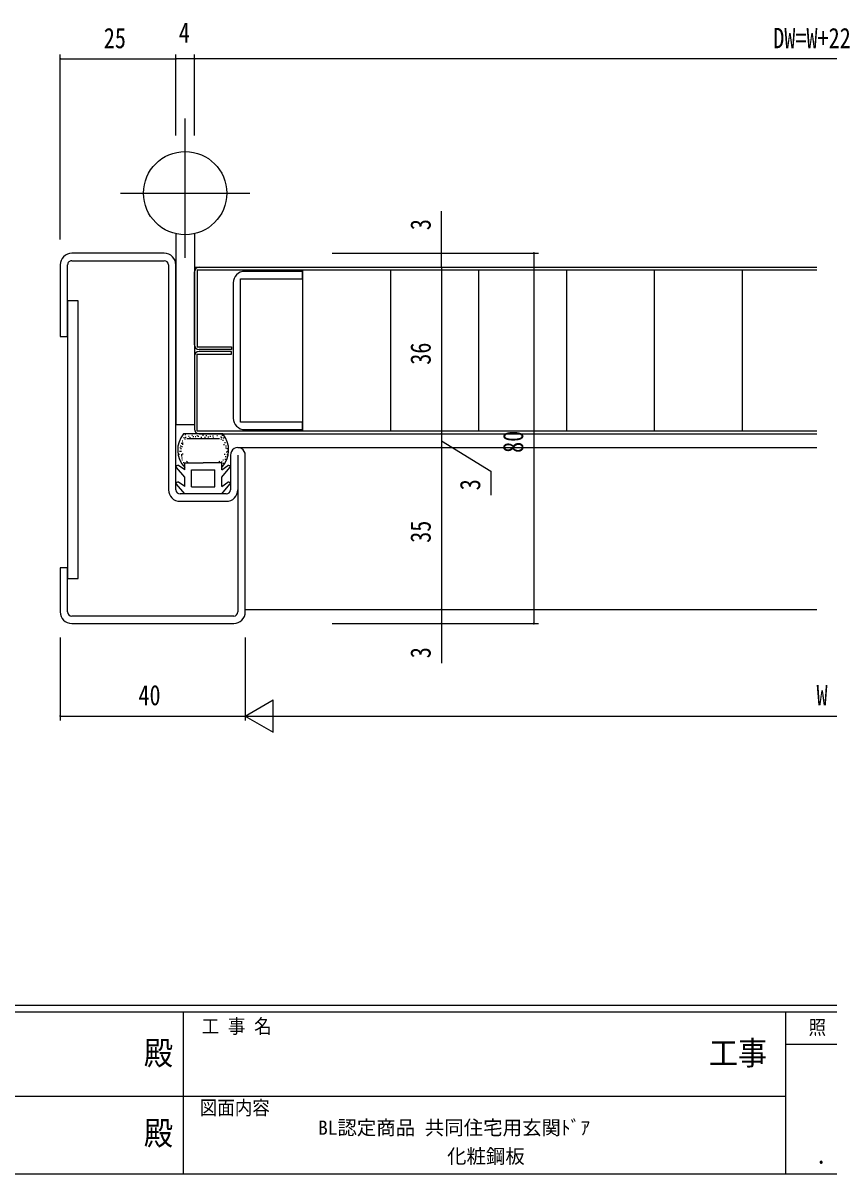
# Model space of a CAD drawing. Units: millimetres, scale not verified. Extents: x -397 to 397, y -282 to 282.
# Drawn here: x -43.5 to 130.7, y -282.1 to -33.4 of the extents above; entities that cross this region are included whole.
import ezdxf
from ezdxf.enums import TextEntityAlignment as Align

# ---------------------------------------------------------------- set-up
doc = ezdxf.new("R2010")
doc.units = ezdxf.units.MM
doc.header["$LTSCALE"] = 2
for name, color, linetype in [('0-1_USER1', 3, 'Continuous'), ('0-2_YKK_11', 7, 'Continuous'), ('0-3_YKK_12', 2, 'Continuous'), ('0-4_YKK_13', 4, 'Continuous'), ('0-6_YKK_D', 6, 'Continuous'), ('0-7_YKK_ZWAK', 7, 'Continuous')]:
    doc.layers.add(name, color=color, linetype=linetype)
doc.styles.add('ＭＳ ゴシック', font='')
doc.styles.get('ＭＳ ゴシック').set_extended_font_data('MS Gothic')

msp = doc.modelspace()

# ---------------------------------------------------------------- linework, layer by layer
at = {"layer": '0-2_YKK_11'}
for p, q in [((-12.959, -83.13), (-32.959, -83.13)), ((-32.959, -84.73), (-12.959, -84.73)), ((-12.059, -85.63), (-12.059, -134.23)), ((-10.459, -134.23), (-10.459, -85.63)), ((1.941, -89.53), (1.941, -118.73)), ((1.341, -126.73), (1.341, -134.23)), ((2.941, -126.73), (2.941, -160.63)), ((4.541, -160.63), (4.541, -126.73)), ((0.441, -135.13), (-9.559, -135.13)), ((-9.559, -136.73), (0.441, -136.73)), ((2.041, -161.53), (-32.959, -161.53)), ((-32.959, -163.13), (2.041, -163.13))]:
    msp.add_line(p, q, dxfattribs=at)
for points in [[(-35.459, -85.63), (-35.459, -101.13), (-33.859, -101.13), (-33.859, -85.63)], [(3.541, -119.63), (3.541, -88.63), (16.941, -88.63), (16.941, -87.03), (4.441, -87.03)], [(4.441, -121.23), (16.941, -121.23), (16.941, -119.63), (3.541, -119.63)], [(-33.859, -160.63), (-33.859, -151.13), (-35.459, -151.13), (-35.459, -160.63)]]:
    msp.add_lwpolyline(points, dxfattribs=at)
for centre, radius, start, end in [((-32.959, -85.63), 2.5, 89.99998, 180.00002), ((-12.959, -85.63), 2.5, 0, 90.00033), ((-32.959, -85.63), 0.9, 89.99998, 180.00002), ((-12.959, -85.63), 0.9, 0, 89.99998), ((4.441, -89.53), 2.5, 90.00001, 179.99999), ((4.441, -118.73), 2.5, 180.00001, 269.99999), ((2.941, -126.73), 1.6, 0, 180.00054), ((-9.559, -134.23), 2.5, 180.00002, 270), ((-9.559, -134.23), 0.9, 180.00002, 270), ((0.441, -134.23), 0.9, 270, 359.99901), ((0.441, -134.23), 2.5, 270, 0), ((-32.959, -160.63), 2.5, 180.00002, 270), ((-32.959, -160.63), 0.9, 180.00002, 270), ((2.041, -160.63), 0.9, 270, 0), ((2.041, -160.63), 2.5, 270, 0)]:
    msp.add_arc(centre, radius, start, end, dxfattribs=at)
at = {"layer": '0-3_YKK_12'}
for p, q in [((-6.459, -86.13), (-5.459, -86.13)), ((2.941, -125.13), (128.046, -125.13)), ((4.541, -160.13), (128.046, -160.13))]:
    msp.add_line(p, q, dxfattribs=at)
at = {"layer": '0-4_YKK_13'}
for p, q in [((-8.459, -84.13), (-8.459, -53.992)), ((-22.459, -70.13), (5.541, -70.13)), ((-10.459, -78.905), (-10.459, -120.13)), ((-6.459, -78.905), (-6.459, -120.13)), ((-5.859, -86.73), (128.046, -86.73)), ((-5.859, -86.73), (-5.859, -103.33)), ((-5.459, -86.13), (128.046, -86.13)), ((16.941, -86.73), (16.941, -121.53)), ((35.941, -86.73), (35.941, -121.53)), ((54.941, -86.73), (54.941, -121.53)), ((73.941, -86.73), (73.941, -121.53)), ((92.941, -86.73), (92.941, -121.53)), ((111.941, -86.73), (111.941, -121.53)), ((-6.459, -102.93), (-6.459, -87.13)), ((-31.559, -93.38), (-33.859, -93.38)), ((-33.859, -93.38), (-33.859, -153.38)), ((-31.559, -153.38), (-31.559, -93.38)), ((-5.859, -103.33), (1.541, -103.33)), ((1.541, -103.93), (-5.459, -103.93)), ((1.541, -104.33), (-5.459, -104.33)), ((1.541, -103.33), (1.541, -103.93)), ((1.541, -104.93), (1.541, -104.33)), ((-6.459, -105.33), (-6.459, -121.13)), ((-5.859, -104.93), (1.541, -104.93)), ((-5.859, -121.53), (-5.859, -104.93)), ((-10.459, -120.13), (-7.459, -120.13)), ((-9.459, -120.13), (-6.459, -120.13)), ((-5.859, -121.53), (128.046, -121.53)), ((-9.341, -124.132), (-9.141, -124.132)), ((-9.126, -123.654), (-8.926, -123.654)), ((-9.102, -124.358), (-8.902, -124.358)), ((-9.066, -124.12), (-8.866, -124.12)), ((-0.317, -122.13), (-8.802, -122.13)), ((-8.792, -122.915), (-8.592, -122.915)), ((-8.601, -123.213), (-8.401, -123.213)), ((-8.542, -122.283), (-8.342, -122.283)), ((-8.446, -122.831), (-8.246, -122.831)), ((-8.079, -123.13), (-1.04, -123.13)), ((-7.766, -122.627), (-7.566, -122.627)), ((-7.48, -122.913), (-7.28, -122.913)), ((-7.033, -122.431), (-6.833, -122.431)), ((-6.765, -122.699), (-6.565, -122.699)), ((-6.318, -122.717), (-6.118, -122.717)), ((-5.961, -122.484), (-5.761, -122.484)), ((-5.693, -122.627), (-5.493, -122.627)), ((-5.459, -122.13), (128.046, -122.13)), ((-5.032, -122.86), (-4.832, -122.86)), ((-4.692, -122.449), (-4.492, -122.449)), ((-4.245, -122.86), (-4.045, -122.86)), ((-3.959, -122.52), (-3.759, -122.52)), ((-3.566, -122.806), (-3.366, -122.806)), ((-3.137, -122.663), (-2.937, -122.663)), ((-2.547, -122.61), (-2.347, -122.61)), ((-2.476, -123.003), (-2.276, -123.003)), ((-1.636, -122.538), (-1.436, -122.538)), ((-0.955, -122.163), (-0.755, -122.163)), ((-0.831, -122.824), (-0.631, -122.824)), ((-0.764, -123.273), (-0.564, -123.273)), ((-0.645, -122.927), (-0.445, -122.927)), ((-0.526, -122.426), (-0.326, -122.426)), ((-0.359, -123.511), (-0.159, -123.511)), ((-0.227, -123.034), (-0.027, -123.034)), ((0.047, -124.048), (0.247, -124.048)), ((-9.842, -126.517), (-9.642, -126.517)), ((-9.651, -125.885), (-9.451, -125.885)), ((-9.639, -125.122), (-9.439, -125.122)), ((-9.508, -124.728), (-9.308, -124.728)), ((-9.472, -125.909), (-9.272, -125.909)), ((-9.436, -125.312), (-9.236, -125.312)), ((-9.305, -126.601), (-9.105, -126.601)), ((-9.233, -124.859), (-9.033, -124.859)), ((-9.078, -126.434), (-8.878, -126.434)), ((-0.168, -124.43), (0.032, -124.43)), ((-0.001, -126.505), (0.199, -126.505)), ((0.25, -124.764), (0.45, -124.764)), ((0.274, -125.181), (0.474, -125.181)), ((0.405, -126.004), (0.605, -126.004)), ((0.56, -126.613), (0.76, -126.613)), ((0.572, -125.324), (0.772, -125.324)), ((0.608, -125.861), (0.808, -125.861)), ((-8.559, -129.91), (-9.907, -129.009)), ((-9.31, -126.933), (-9.11, -126.933)), ((-9.263, -127.355), (-9.063, -127.355)), ((-9.205, -127.742), (-9.005, -127.742)), ((-8.876, -128.364), (-8.676, -128.364)), ((-8.559, -129.91), (-8.559, -128.43)), ((-8.559, -128.43), (-4.559, -128.43)), ((-0.559, -128.43), (-4.559, -128.43)), ((-0.63, -128.094), (-0.43, -128.094)), ((-0.559, -129.91), (-0.559, -128.43)), ((-0.559, -129.91), (0.788, -129.009)), ((-0.337, -127.765), (-0.137, -127.765)), ((-0.278, -128.469), (-0.078, -128.469)), ((0.144, -127.59), (0.344, -127.59)), ((0.203, -127.027), (0.403, -127.027)), ((-8.559, -131.53), (-10.303, -129.451)), ((-8.559, -133.51), (-8.559, -131.53)), ((-7.059, -133.63), (-7.059, -129.93)), ((-7.059, -129.93), (-2.059, -129.93)), ((-2.059, -133.63), (-2.059, -129.93)), ((-0.559, -131.53), (1.185, -129.451)), ((-0.559, -133.51), (-0.559, -131.53)), ((-8.559, -135.13), (-10.303, -133.051)), ((-8.559, -133.51), (-9.907, -132.609)), ((-7.059, -133.63), (-2.059, -133.63)), ((-0.559, -133.51), (0.788, -132.609)), ((-0.559, -135.13), (1.185, -133.051)), ((-0.559, -135.13), (-8.559, -135.13)), ((-33.859, -153.38), (-31.559, -153.38))]:
    msp.add_line(p, q, dxfattribs=at)
msp.add_circle((-8.459, -70.13), 9, dxfattribs=at)
for centre, radius, start, end in [((-5.459, -87.13), 1, 90, 180), ((-5.459, -102.93), 1, 180, 270), ((-5.459, -105.33), 1, 90, 180), ((-5.459, -121.13), 1, 180, 270), ((-4.559, -125.63), 5.5, 140.48036, 223.34175), ((-4.559, -125.63), 5.5, 316.65824, 39.51963), ((-10.074, -129.258), 0.3, 56.21114, 220.00244), ((-4.559, -125.63), 4.3, 213.7499, 220.62928), ((-4.559, -125.63), 4.3, 319.37051, 326.2499), ((0.955, -129.258), 0.3, 319.99756, 123.78886), ((-10.074, -132.858), 0.3, 56.21114, 220.00244), ((0.955, -132.858), 0.3, 319.99756, 123.78886)]:
    msp.add_arc(centre, radius, start, end, dxfattribs=at)
at = {"layer": '0-6_YKK_D'}
for p, q in [((-35.459, -80.13), (-35.459, -40.13)), ((-35.459, -41.13), (-10.459, -41.13)), ((-10.459, -56.691), (-10.459, -40.13)), ((-10.459, -57.691), (-10.459, -40.13)), ((-6.459, -41.13), (-10.459, -41.13)), ((-6.459, -57.691), (-6.459, -40.13)), ((-6.459, -57.691), (-6.459, -40.13)), ((265.551, -41.13), (-6.459, -41.13)), ((46.941, -83.129), (46.941, -74.018)), ((23.322, -83.129), (47.941, -83.129)), ((33.322, -83.13), (67.941, -83.13)), ((46.941, -86.13), (46.941, -83.129)), ((66.941, -83.13), (66.941, -163.13)), ((23.322, -86.13), (47.941, -86.13)), ((23.322, -86.13), (47.941, -86.13)), ((46.941, -86.13), (46.941, -122.13)), ((23.322, -122.13), (47.941, -122.13)), ((23.322, -122.13), (47.941, -122.13)), ((46.941, -122.13), (46.941, -125.13)), ((46.941, -123.63), (57.64, -130.235)), ((23.322, -125.13), (47.941, -125.13)), ((23.322, -125.13), (47.941, -125.13)), ((46.941, -125.13), (46.941, -160.13)), ((57.64, -130.235), (57.64, -135.435)), ((23.322, -160.13), (47.941, -160.13)), ((23.322, -160.13), (47.941, -160.13)), ((46.941, -160.13), (46.941, -163.13)), ((23.322, -163.13), (47.941, -163.13)), ((33.322, -163.13), (67.941, -163.13)), ((46.941, -163.13), (46.941, -171.73)), ((-35.459, -166.13), (-35.459, -184.13)), ((4.541, -166.13), (4.541, -184.13)), ((4.541, -166.13), (4.541, -184.13)), ((4.541, -183.13), (10.603, -179.63)), ((10.603, -186.63), (10.603, -179.63)), ((-35.459, -183.13), (4.541, -183.13)), ((4.541, -183.13), (16.665, -183.13)), ((4.541, -183.13), (10.603, -186.63)), ((11.541, -183.13), (247.551, -183.13))]:
    msp.add_line(p, q, dxfattribs=at)
for centre, start, end in [((-35.459, -41.13), 0, 180), ((-35.459, -41.13), 180, 0), ((-10.459, -41.13), 0, 180), ((-10.459, -41.13), 0, 180), ((-10.459, -41.13), 180, 0), ((-10.459, -41.13), 180, 0), ((-6.459, -41.13), 0, 180), ((-6.459, -41.13), 0, 180), ((-6.459, -41.13), 180, 0), ((-6.459, -41.13), 180, 0), ((46.941, -83.129), 90, 270), ((46.941, -83.129), 270, 90), ((66.941, -83.13), 90, 270), ((66.941, -83.13), 270, 90), ((46.941, -86.13), 90, 270), ((46.941, -86.13), 90, 270), ((46.941, -86.13), 270, 90), ((46.941, -86.13), 270, 90), ((46.941, -122.13), 90, 270), ((46.941, -122.13), 90, 270), ((46.941, -122.13), 270, 90), ((46.941, -122.13), 270, 90), ((46.941, -125.13), 90, 270), ((46.941, -125.13), 90, 270), ((46.941, -125.13), 270, 90), ((46.941, -125.13), 270, 90), ((46.941, -160.13), 90, 270), ((46.941, -160.13), 90, 270), ((46.941, -160.13), 270, 90), ((46.941, -160.13), 270, 90), ((46.941, -163.13), 90, 270), ((46.941, -163.13), 270, 90), ((66.941, -163.13), 90, 270), ((66.941, -163.13), 270, 90), ((-35.459, -183.13), 0, 180), ((-35.459, -183.13), 180, 0)]:
    msp.add_arc(centre, 0.106, start, end, dxfattribs=at)
at = {"layer": '0-7_YKK_ZWAK'}
for p, q in [((376.1, -245.7), (-393.9, -245.7)), ((338.3, -247.1), (-393.9, -247.1)), ((-8.9, -247.1), (-8.9, -282.1)), ((121.3, -247.1), (121.3, -282.1)), ((189.484, -254.099), (121.3, -254.099)), ((-136.3, -265.299), (-7.5, -265.299)), ((-7.5, -265.299), (121.3, -265.299)), ((-393.9, -282.1), (338.3, -282.1))]:
    msp.add_line(p, q, dxfattribs=at)

# ---------------------------------------------------------------- texts
at = {"layer": '0-1_USER1', "style": 'ＭＳ ゴシック'}
for s, p in [('BL認定商品 共同住宅用玄関ﾄﾞｱ ', (20.277, -274.549)), ('化粧鋼板', (48.157, -280.725))]:
    msp.add_text(s, height=3.079, dxfattribs=at).set_placement(p, align=Align.BOTTOM_LEFT)
at = {"layer": '0-6_YKK_D', "style": 'ＭＳ ゴシック', "width": 0.8}
for s, p in [('25', (-26.041, -40.13)), ('4', (-9.821, -38.955)), ('DW=W+22', (118.654, -40.13)), ('40', (-18.554, -182.13)), ('W', (128.011, -182.13))]:
    msp.add_text(s, height=4.399, dxfattribs=at).set_placement(p, align=Align.BOTTOM_LEFT)
for s, p in [('3', (45.941, -78.129)), ('36', (45.941, -107.212)), ('80', (65.941, -126.261)), ('3', (56.64, -134.346)), ('35', (45.941, -145.7)), ('3', (45.941, -170.64))]:
    msp.add_text(s, height=4.399, rotation=90, dxfattribs=at).set_placement(p, align=Align.BOTTOM_LEFT)
at = {"layer": '0-7_YKK_ZWAK', "style": 'ＭＳ ゴシック', "width": 0.9}
for s, height, p in [('工 事 名', 3.079, (-4.888, -252.633)), ('照  査', 3.079, (126.289, -252.88)), ('殿', 5.132, (-17.382, -260.056)), ('工事', 5.132, (104.731, -260.056)), ('図面内容', 3.079, (-5.283, -270.248)), ('殿', 5.132, (-17.382, -277.378)), (' ． ．', 3.592, (125.755, -281.046))]:
    msp.add_text(s, height=height, dxfattribs=at).set_placement(p, align=Align.BOTTOM_LEFT)

doc.saveas('drawing.dxf')
